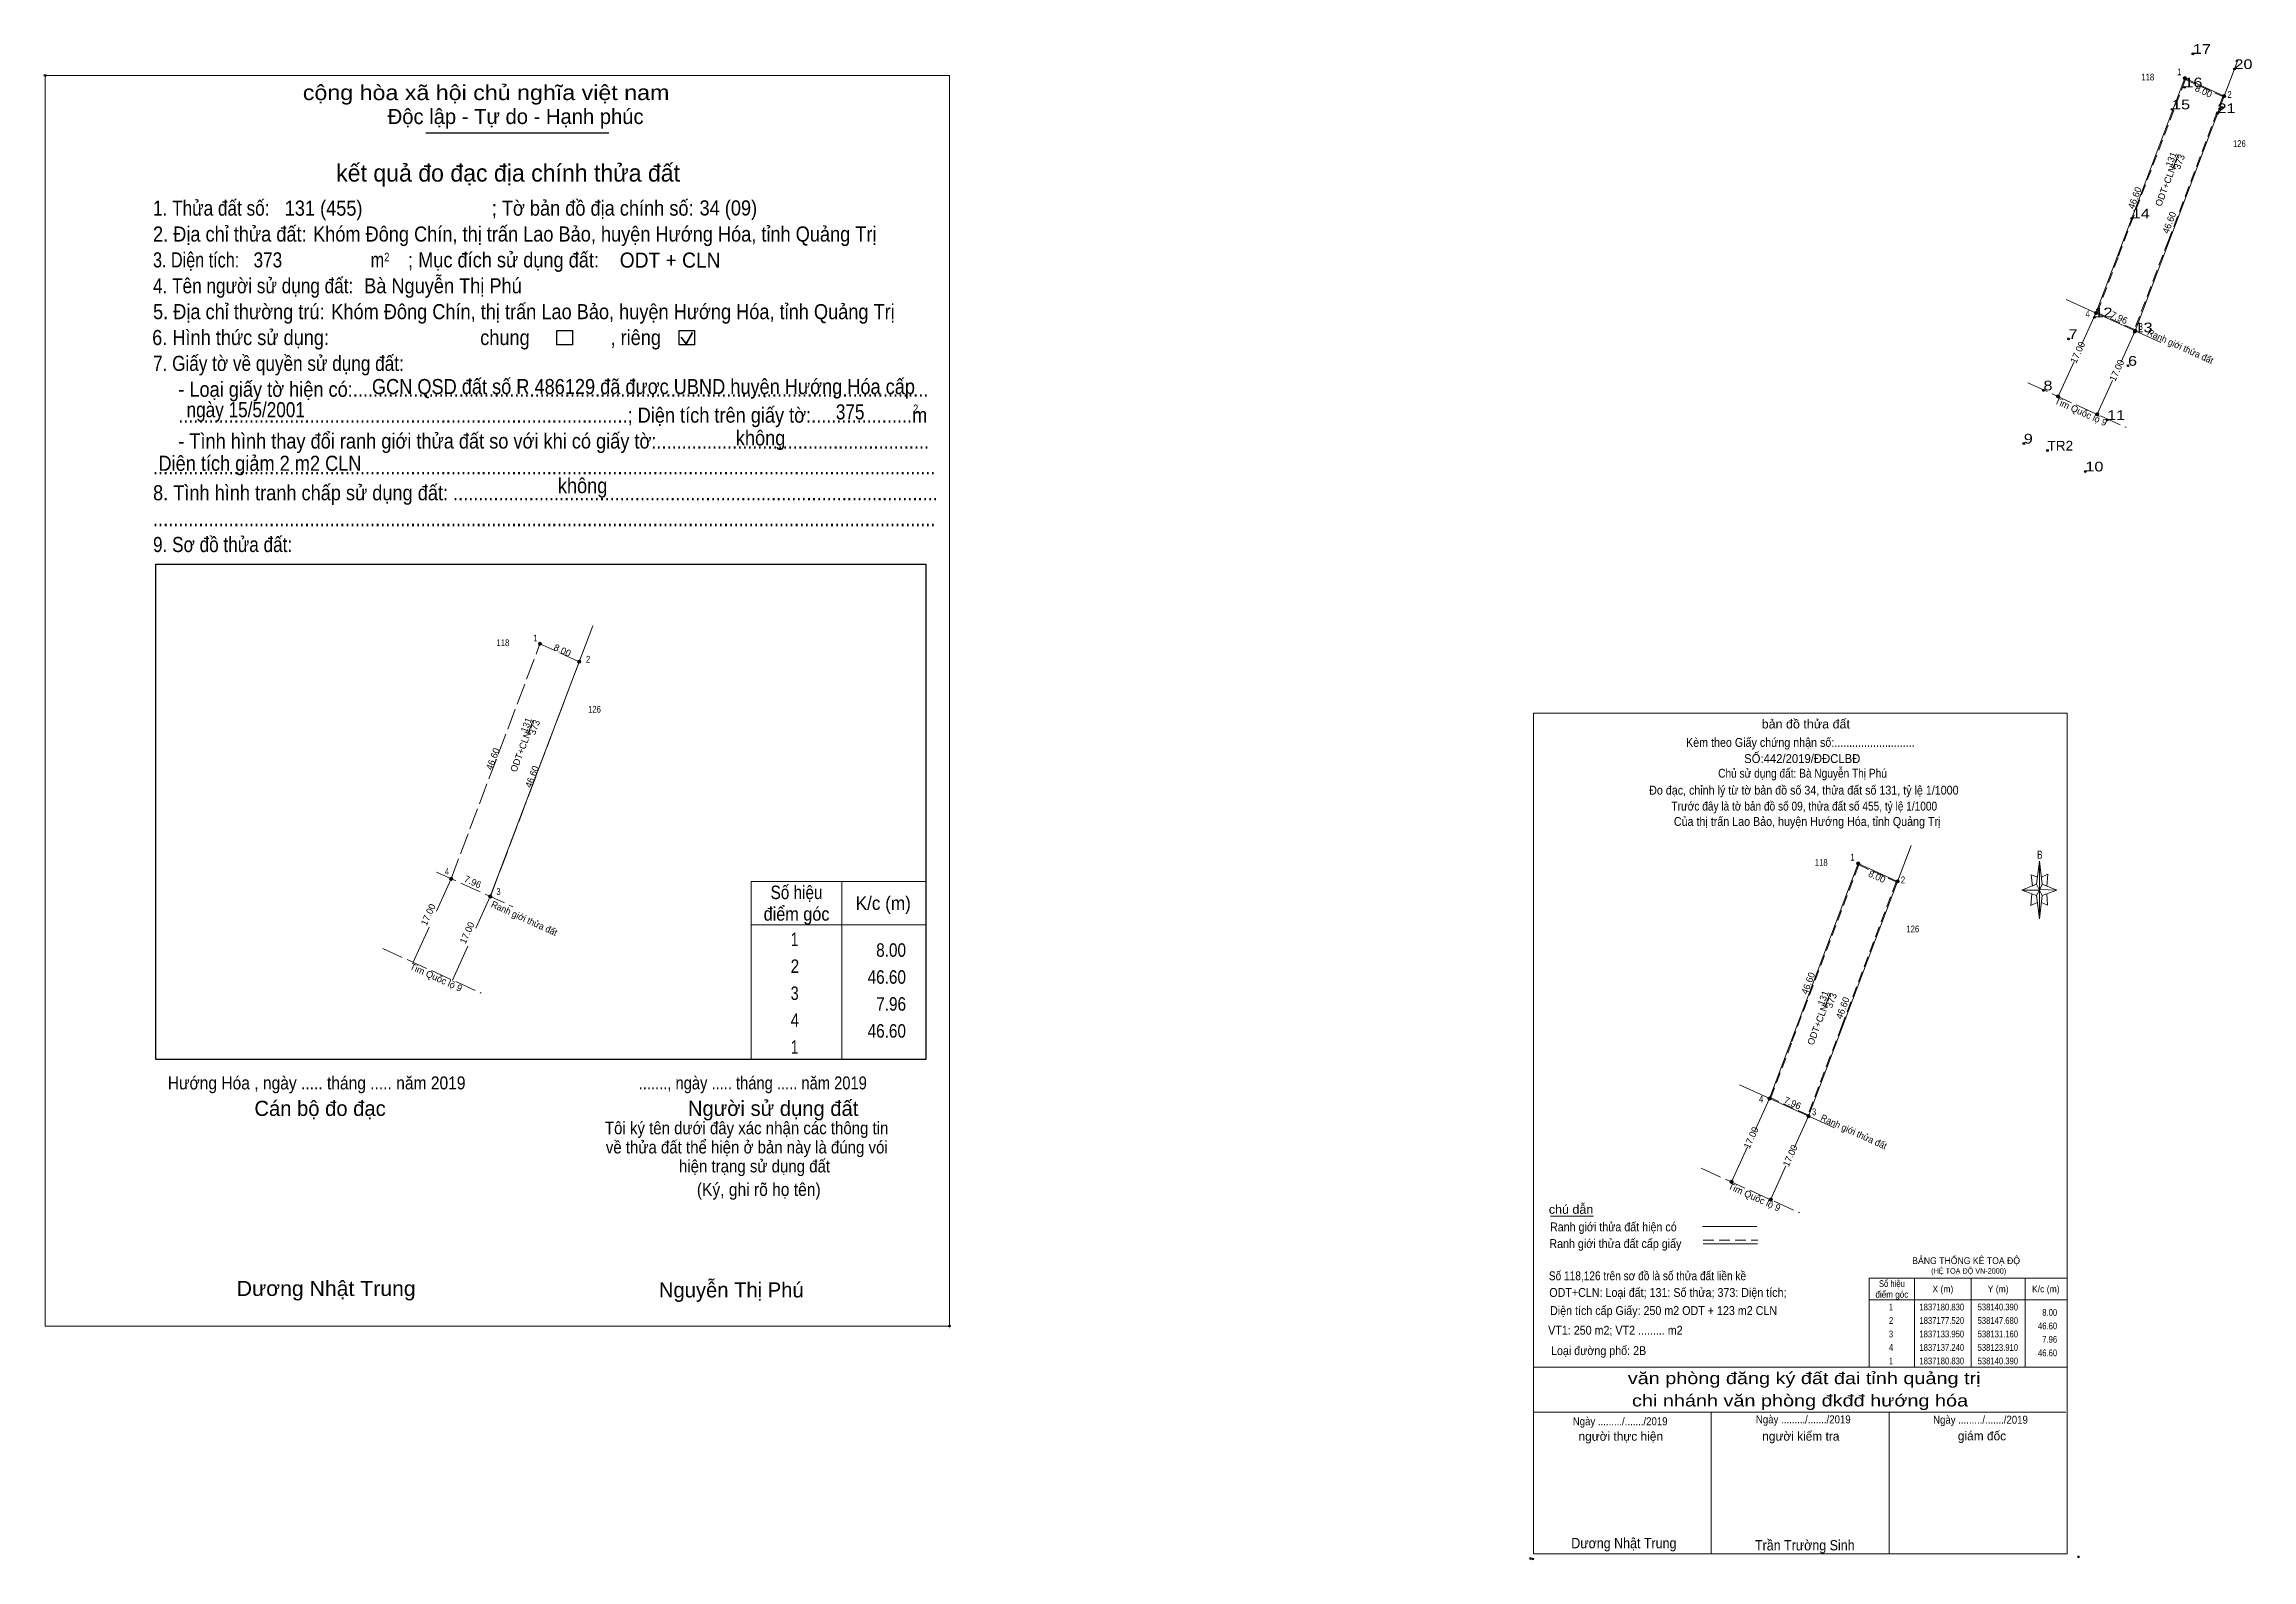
# Model space of a CAD drawing. Header units: metres. Extents: x 537743 to 538153, y 1836906 to 1837187.
import ezdxf
from ezdxf.enums import TextEntityAlignment as Align

# ---------------------------------------------------------------- set-up
doc = ezdxf.new("R2010")
doc.units = ezdxf.units.M
doc.header["$LTSCALE"] = 0.66
doc.header["$PDMODE"] = 32
doc.header["$PDSIZE"] = 0.33
doc.linetypes.add('LONG_DASHED', pattern=[7.5, 6, -1.5])
doc.linetypes.add('MEDIUM_DASHED', pattern=[4.5, 3, -1.5])
for name, color, linetype, lineweight in [('1', 7, 'MEDIUM_DASHED', 13), ('17', 7, 'Continuous', 13), ('36', 7, 'Continuous', 13), ('5', 7, 'Continuous', 13), ('6', 7, 'Continuous', 13), ('63', 7, 'Continuous', 13), ('7', 7, 'Continuous', 25)]:
    doc.layers.add(name, color=color, linetype=linetype, lineweight=lineweight)
doc.layers.add('12', color=7, linetype='Continuous')

msp = doc.modelspace()

# ---------------------------------------------------------------- hatches: boundary and pattern name
at = {"layer": '63'}
for points in [[(538140.69, 1837180.83, 1), (538140.09, 1837180.83, 1)], [(538147.98, 1837177.52, 1), (538147.38, 1837177.52, 1)], [(538124.21, 1837137.24, 1), (538123.61, 1837137.24, 1)], [(538131.46, 1837133.95, 1), (538130.86, 1837133.95, 1)], [(538117.1912, 1837121.7837, 1), (538116.5912, 1837121.7837, 1)], [(538124.4712, 1837118.4937, 1), (538123.8712, 1837118.4937, 1)], [(537835.62, 1837075.89, 1), (537835.02, 1837075.89, 1)], [(537842.91, 1837072.58, 1), (537842.31, 1837072.58, 1)], [(537819.14, 1837032.3, 1), (537818.54, 1837032.3, 1)], [(538080.12, 1837035.14, 1), (538079.52, 1837035.14, 1)], [(537826.39, 1837029.01, 1), (537825.79, 1837029.01, 1)], [(538087.41, 1837031.83, 1), (538086.81, 1837031.83, 1)], [(538063.64, 1836991.55, 1), (538063.04, 1836991.55, 1)], [(538070.89, 1836988.26, 1), (538070.29, 1836988.26, 1)], [(538056.6212, 1836976.0937, 1), (538056.0212, 1836976.0937, 1)], [(538063.9012, 1836972.8037, 1), (538063.3012, 1836972.8037, 1)]]:
    msp.add_hatch(color=256, dxfattribs=at).paths.add_polyline_path(points)

# ---------------------------------------------------------------- linework, layer by layer
at = {"layer": '1'}
for points in [[(538140.5, 1837180.56), (538147.43, 1837177.42), (538137.35, 1837150.74), (538135.14, 1837144.94), (538131.05, 1837134.22), (538124.16, 1837137.34), (538128.1, 1837147.8), (538130.27, 1837153.61)], [(538079.93, 1837034.87), (538086.86, 1837031.73), (538076.78, 1837005.05), (538074.57, 1836999.25), (538070.48, 1836988.53), (538063.59, 1836991.65), (538067.53, 1837002.11), (538069.7, 1837007.92)]]:
    msp.add_lwpolyline(points, close=True, dxfattribs=at)
at = {"layer": '17'}
msp.add_line((538022.77, 1836969.71), (538030.73, 1836969.71), dxfattribs=at)
at = {"layer": '36'}
for p, q in [((538131.16, 1837133.95), (538150.2, 1837184.16)), ((538123.91, 1837137.24), (538140.39, 1837180.83)), ((538147.68, 1837177.52), (538140.39, 1837180.83)), ((538118.36, 1837139.76), (538135.97, 1837131.77)), ((538121.19, 1837131.23), (538123.91, 1837137.24)), ((538128.51, 1837128.1), (538131.16, 1837133.95)), ((538116.88, 1837121.75), (538119.84, 1837128.26)), ((538124.14, 1837118.47), (538126.99, 1837124.75)), ((537826.09, 1837029.01), (537845.13, 1837079.22)), ((538070.59, 1836988.26), (538089.63, 1837038.47)), ((538063.34, 1836991.55), (538079.82, 1837035.14)), ((538087.11, 1837031.83), (538079.82, 1837035.14)), ((537816.12, 1837026.29), (537818.84, 1837032.3)), ((537823.44, 1837023.16), (537826.09, 1837029.01)), ((537811.81, 1837016.81), (537814.77, 1837023.32)), ((537819.07, 1837013.53), (537821.92, 1837019.81)), ((538057.79, 1836994.07), (538075.4, 1836986.08)), ((538060.62, 1836985.54), (538063.34, 1836991.55)), ((538067.94, 1836982.41), (538070.59, 1836988.26)), ((538056.31, 1836976.06), (538059.27, 1836982.57)), ((538063.57, 1836972.78), (538066.42, 1836979.06))]:
    msp.add_line(p, q, dxfattribs=at)
at = {"layer": '36', "linetype": 'LONG_DASHED'}
for p, q in [((538111.25, 1837124.31), (538129.51, 1837116.03)), ((537818.84, 1837032.3), (537835.32, 1837075.89)), ((537842.61, 1837072.58), (537835.32, 1837075.89)), ((537816.11, 1837033.54), (537830.26, 1837027.13)), ((537806.18, 1837019.37), (537824.44, 1837011.09)), ((538050.68, 1836978.62), (538068.94, 1836970.34))]:
    msp.add_line(p, q, dxfattribs=at)
at = {"layer": '5'}
for p, q in [((538112.91, 1837031.29), (538113.46, 1837035.58)), ((538112.91, 1837029.2), (538110.16, 1837030.19)), ((538113.9, 1837029.2), (538113.46, 1837024.91)), ((538113.9, 1837031.29), (538116.65, 1837030.19)), ((538114.78, 1837029.53), (538114.89, 1837027.44)), ((538114.89, 1837027.44), (538113.79, 1837027.88)), ((538019.56, 1836941.71), (538118.56, 1836941.71)), ((538019.56, 1836933.35), (538118.34, 1836933.35)), ((538019.56, 1836933.35), (538118.34, 1836933.35)), ((538019.56, 1836933.35), (538118.34, 1836933.35)), ((538052.56, 1836907.06), (538052.56, 1836933.35)), ((538085.56, 1836907.06), (538085.56, 1836933.35))]:
    msp.add_line(p, q, dxfattribs=at)
for points in [[(538019.56, 1837063.04), (538118.56, 1837063.04), (538118.56, 1836907.06), (538019.56, 1836907.06)], [(538113.46, 1837035.58), (538113.9, 1837031.29), (538113.46, 1837030.19)], [(538113.46, 1837030.19), (538110.16, 1837030.19), (538112.91, 1837031.29), (538113.9, 1837029.2), (538116.65, 1837030.19), (538113.46, 1837030.3)], [(538113.46, 1837030.19), (538113.46, 1837024.91), (538112.91, 1837029.2)]]:
    msp.add_lwpolyline(points, close=True, dxfattribs=at)
for points in [[(538113.13, 1837032.61), (538111.92, 1837033.05), (538112.14, 1837030.96)], [(538113.79, 1837032.61), (538115, 1837033.16), (538114.78, 1837030.96)], [(538113.46, 1837030.19), (538112.91, 1837031.29), (538110.16, 1837030.19)], [(538112.03, 1837029.53), (538111.81, 1837027.33), (538113.02, 1837027.88)], [(538113.46, 1837030.19), (538113.9, 1837029.2), (538116.65, 1837030.19)], [(538118.56, 1836907.06), (538019.56, 1836907.06), (538019.56, 1836933.35)]]:
    msp.add_lwpolyline(points, dxfattribs=at)
for p in [(538019.04, 1836906.21), (538019.48, 1836906.13)]:
    msp.add_point(p, dxfattribs=at)
at = {"layer": '6'}
for p, q in [((538050.93, 1836967.8), (538060.98, 1836967.8)), ((538051.08, 1836964.58), (538061.14, 1836964.58))]:
    msp.add_line(p, q, dxfattribs=at)
at = {"layer": '6', "linetype": 'MEDIUM_DASHED'}
msp.add_line((538051.08, 1836965.26), (538061.2, 1836965.26), dxfattribs=at)
at = {"layer": '6'}
msp.add_point((538120.65, 1836906.51), dxfattribs=at)
at = {"layer": '63'}
for p, q in [((538139.16, 1837166.65), (538138.14, 1837164.15)), ((537834.09, 1837061.71), (537833.07, 1837059.21)), ((537891.3, 1837031.78), (537891.3, 1836998.78)), ((537891.3, 1837031.78), (537891.3, 1836998.78)), ((537874.5, 1837023.78), (537906.9, 1837023.78)), ((538074.63, 1837011.06), (538073.61, 1837008.56)), ((538090.26, 1836958.21), (538090.26, 1836941.71)), ((538100.76, 1836958.21), (538100.76, 1836941.71)), ((538110.76, 1836958.21), (538110.76, 1836941.71)), ((538081.86, 1836954.21), (538118.56, 1836954.21))]:
    msp.add_line(p, q, dxfattribs=at)
at = {"layer": '63', "linetype": 'LONG_DASHED'}
msp.add_line((537826.13, 1837029), (537842.61, 1837072.58), dxfattribs=at)
at = {"layer": '63'}
for points in [[(537874.5, 1837031.78), (537906.9, 1837031.78), (537906.9, 1836998.78), (537874.5, 1836998.78)], [(538081.86, 1836958.21), (538118.56, 1836958.21), (538118.56, 1836941.71), (538081.86, 1836941.71)]]:
    msp.add_lwpolyline(points, close=True, dxfattribs=at)
for centre in [(538140.39, 1837180.83), (538147.68, 1837177.52), (538123.91, 1837137.24), (538131.16, 1837133.95), (538116.8912, 1837121.7837), (538124.1712, 1837118.4937), (537835.32, 1837075.89), (537842.61, 1837072.58), (537818.84, 1837032.3), (538079.82, 1837035.14), (537826.09, 1837029.01), (538087.11, 1837031.83), (538063.34, 1836991.55), (538070.59, 1836988.26), (538056.3212, 1836976.0937), (538063.6012, 1836972.8037)]:
    msp.add_circle(centre, 0.3, dxfattribs=at)
at = {"layer": '7'}
for p, q in [((537814.18, 1837170.7), (537848.1, 1837170.7)), ((537764.1, 1837090.7), (537906.9, 1837090.7)), ((537906.9, 1837090.7), (537906.9, 1836998.78))]:
    msp.add_line(p, q, dxfattribs=at)
at = {"layer": '7', "lineweight": 35}
for p, q in [((537861.49, 1837132.78), (537862.44, 1837131.54)), ((537862.44, 1837131.54), (537863.61, 1837133.62))]:
    msp.add_line(p, q, dxfattribs=at)
at = {"layer": '7', "lineweight": 13}
msp.add_lwpolyline([(537743.53, 1837181.34), (537911.27, 1837181.34), (537911.27, 1836949.34), (537743.53, 1836949.34)], close=True, dxfattribs=at)
at = {"layer": '7'}
for points in [[(537838.45, 1837134.02), (537841.33, 1837134.02), (537841.33, 1837131.34), (537838.45, 1837131.34)], [(537861.11, 1837134.02), (537864, 1837134.02), (537864, 1837131.34), (537861.11, 1837131.34)]]:
    msp.add_lwpolyline(points, close=True, dxfattribs=at)
msp.add_lwpolyline([(537906.9, 1836998.78), (537764.1, 1836998.78), (537764.1, 1837090.7)], dxfattribs=at)
for p in [(538141.89, 1837185.34), (537743.53, 1837181.34), (538149.59, 1837182.53), (538140.31, 1837179.13), (538138.02, 1837175.04), (538146.45, 1837174.34), (538146.86, 1837175.13), (538147.31, 1837175.42), (538130.56, 1837154.82), (538123.62, 1837136.46), (538118.82, 1837132.45), (538131.06, 1837133.68), (538129.85, 1837127.48), (538114.17, 1837122.91), (538125.99, 1837117.42), (538110.52, 1837113.05), (538114.9, 1837111.75), (538121.94, 1837107.87), (537911.26, 1836949.34)]:
    msp.add_point(p, dxfattribs=at)

# ---------------------------------------------------------------- texts
at = {"layer": '1'}
for s, height, width, p in [('Hướng Hóa , ngày ..... tháng ..... năm 2019', 2.4, 0.9, (537766.3, 1836993.24)), ('BẢNG THỐNG KÊ TOẠ ĐỘ ', 1.265, 0.95, (538089.83, 1836960.83)), ('(HỆ TOẠ ĐỘ VN-2000)', 1.023, 0.9, (538093.35, 1836959.05)), ('Dương Nhật Trung', 2.8, 1.05, (537779.08, 1836954.92))]:
    msp.add_text(s, height=height, dxfattribs=dict(at, width=width)).set_placement(p)
msp.add_text('Nguyễn Thị Phú', height=2.8, dxfattribs=at).set_placement((537857.38, 1836954.64))
at = {"layer": '12'}
for s, width, p in [('17', 1.25, (538141.89, 1837185.34)), ('20', 1.25, (538149.59, 1837182.53)), ('16', 1.25, (538140.31, 1837179.13)), ('15', 1.25, (538138.02, 1837175.04)), ('21', 1.25, (538146.45, 1837174.34)), ('14', 1.25, (538130.56, 1837154.82)), ('12', 1.25, (538123.62, 1837136.46)), ('13', 1.25, (538131.06, 1837133.68)), ('7', 1.25, (538118.82, 1837132.45)), ('6', 1.25, (538129.85, 1837127.48)), ('8', 1.25, (538114.17, 1837122.91)), ('11', 1.25, (538125.99, 1837117.42)), ('9', 1.25, (538110.52, 1837113.05)), ('TR2', 1.05, (538114.9, 1837111.75)), ('10', 1.25, (538121.94, 1837107.87))]:
    msp.add_text(s, height=1.8, dxfattribs=dict(at, width=width)).set_placement(p)
at = {"layer": '5'}
for s, height, width, p in [('bản đồ thửa đất', 1.65, 1.05, (538070.095, 1837060.2)), ('Kèm theo Giấy chứng nhận số:...........................', 1.65, 0.9, (538069.08, 1837056.78)), ('Chủ sử dụng đất: Bà Nguyễn Thị Phú', 1.65, 0.85, (538069.485, 1837051.06)), ('SỐ:442/2019/ĐĐCLBĐ', 1.65, 0.95, (538069.435, 1837053.78)), ('Đo đạc, chỉnh lý từ tờ bản đồ số 34, thửa đất số 131, tỷ lệ 1/1000 ', 1.65, 0.9, (538070.01, 1837047.92)), ('Trước đây là tờ bản đồ số 09, thửa đất số 455, tỷ lệ 1/1000 ', 1.65, 0.85, (538070.07, 1837044.96)), ('Của thị trấn Lao Bảo, huyện Hướng Hóa, tỉnh Quảng Trị', 1.65, 0.9, (538070.345, 1837042.12)), ('B', 1.515, 0.75, (538113.495, 1837036.02)), ('văn phòng đăng ký đất đai tỉnh quảng trị', 2.2, 1.25, (538069.79, 1836938.56)), ('chi nhánh văn phòng đkđđ hướng hóa', 2.2, 1.25, (538069.025, 1836934.42)), ('Ngày ........./......./2019', 1.485, 0.9, (538035.66, 1836930.93)), ('Ngày ........./......./2019', 1.485, 0.9, (538069.62, 1836931.28)), ('Ngày ........./......./2019', 1.485, 0.9, (538102.49, 1836931.22)), ('Dương Nhật Trung', 1.92, 0.9, (538036.35, 1836908.11)), ('Trần Trường Sinh', 1.92, 0.9, (538069.905, 1836907.72))]:
    msp.add_text(s, height=height, dxfattribs=dict(at, width=width)).set_placement(p, align=Align.CENTER)
for s, p in [('người thực hiện', (538035.775, 1836928.06)), ('người kiểm tra', (538069.17, 1836928.08)), ('giám đốc', (538102.77, 1836928.14))]:
    msp.add_text(s, height=1.65, dxfattribs=at).set_placement(p, align=Align.CENTER)
at = {"layer": '6'}
for s, height, width, p in [('ODT + CLN', 2.8, 0.95, (537850.12, 1837145.68)), ('Bà Nguyễn Thị Phú', 2.8, 0.9, (537802.72, 1837140.92)), ('chú dẫn', 1.65, 1.05, (538022.43, 1836970.16)), ('Ranh giới thửa đất hiện có ', 1.65, 0.9, (538022.65, 1836966.91)), ('Ranh giới thửa đất cấp giấy', 1.65, 0.9, (538022.53, 1836963.81)), ('Số 118,126 trên sơ đồ là số thửa đất liền kề', 1.65, 0.85, (538022.44, 1836957.83)), ('ODT+CLN: Loại đất; 131: Số thửa; 373: Diện tích;', 1.65, 0.9, (538022.52, 1836954.74)), ('Diện tích cấp Giấy: 250 m2 ODT + 123 m2 CLN', 1.65, 0.9, (538022.66, 1836951.38)), ('VT1: 250 m2; VT2 ......... m2', 1.65, 0.9, (538022.31, 1836947.73)), ('Loại đường phố: 2B', 1.65, 0.9, (538022.84, 1836943.95))]:
    msp.add_text(s, height=height, dxfattribs=dict(at, width=width)).set_placement(p)
at = {"layer": '63'}
for s, height, width, p in [('118', 1.25, 0.85, (538133.525, 1837180.41)), ('126', 1.25, 0.85, (538150.505, 1837168.07)), ('118', 1.25, 0.85, (537828.455, 1837075.47)), ('126', 1.25, 0.85, (537845.435, 1837063.13)), ('118', 1.25, 0.85, (538072.955, 1837034.72)), ('Số hiệu', 2.5, 0.85, (537882.91, 1837028.54)), ('K/c (m)', 2.5, 0.95, (537898.99, 1837026.54)), ('điểm góc', 2.5, 0.9, (537882.91, 1837024.54)), (' 1', 2.5, 0.75, (537882.195, 1837019.84)), ('126', 1.25, 0.85, (538089.935, 1837022.38)), (' 2', 2.5, 0.85, (537882.21, 1837014.84)), (' 3', 2.5, 0.8, (537882.19, 1837009.84)), (' 4', 2.5, 0.85, (537882.195, 1837004.84)), (' 1', 2.5, 0.75, (537882.195, 1836999.84)), ('điểm góc', 1.25, 0.9, (538086.06, 1836954.59)), ('Số hiệu', 1.25, 0.85, (538086.06, 1836956.59)), ('X (m)', 1.25, 0.95, (538095.51, 1836955.59)), ('Y (m)', 1.25, 0.95, (538105.765, 1836955.59)), ('K/c (m)', 1.25, 0.95, (538114.605, 1836955.59)), (' 2', 1.25, 0.85, (538085.715, 1836949.74)), (' 1', 1.25, 0.75, (538085.71, 1836952.24)), ('1837180.830', 1.25, 0.85, (538095.31, 1836952.24)), ('1837177.520', 1.25, 0.85, (538095.31, 1836949.74)), ('538140.390', 1.25, 0.85, (538105.71, 1836952.24)), ('538147.680', 1.25, 0.85, (538105.71, 1836949.74)), (' 3', 1.25, 0.8, (538085.705, 1836947.24)), ('1837133.950', 1.25, 0.85, (538095.31, 1836947.24)), ('538131.160', 1.25, 0.85, (538105.71, 1836947.24)), (' 4', 1.25, 0.85, (538085.71, 1836944.74)), (' 1', 1.25, 0.75, (538085.71, 1836942.24)), ('1837137.240', 1.25, 0.85, (538095.31, 1836944.74)), ('1837180.830', 1.25, 0.85, (538095.31, 1836942.24)), ('538123.910', 1.25, 0.85, (538105.71, 1836944.74)), ('538140.390', 1.25, 0.85, (538105.71, 1836942.24))]:
    msp.add_text(s, height=height, dxfattribs=dict(at, width=width)).set_placement(p, align=Align.CENTER)
for s, height, width, p in [(' 1', 1.25, 0.75, (538139.73, 1837181.38)), (' 2', 1.25, 0.85, (538149.08, 1837177.17)), (' 4', 1.25, 0.85, (538122.76, 1837136.49)), (' 3', 1.25, 0.8, (538132.59, 1837134.14)), (' 1', 1.25, 0.75, (537834.86, 1837076.33)), (' 2', 1.25, 0.85, (537844.65, 1837072.41)), (' 1', 1.25, 0.75, (538079.16, 1837035.69)), (' 4', 1.25, 0.85, (537818.47, 1837033.04)), (' 2', 1.25, 0.85, (538088.51, 1837031.48)), (' 3', 1.25, 0.8, (537828.02, 1837029.32)), ('8.00', 2.5, 0.85, (537903.21, 1837017.84)), ('46.60', 2.5, 0.85, (537903.2, 1837012.84)), ('7.96', 2.5, 0.85, (537903.22, 1837007.84)), ('46.60', 2.5, 0.85, (537903.2, 1837002.84)), (' 4', 1.25, 0.85, (538062.19, 1836990.8)), (' 3', 1.25, 0.8, (538072.02, 1836988.45)), ('8.00', 1.25, 0.85, (538116.71, 1836951.24)), ('46.60', 1.25, 0.85, (538116.71, 1836948.74)), ('7.96', 1.25, 0.85, (538116.71, 1836946.24)), ('46.60', 1.25, 0.85, (538116.71, 1836943.74))]:
    msp.add_text(s, height=height, dxfattribs=dict(at, width=width)).set_placement(p, align=Align.RIGHT)
for s, rotation, p in [('8.00', 335.58, (538143.6066, 1837177.8323)), ('ODT+CLN', 69.311, (538137.3913, 1837160.5942)), ('131', 69.311, (538138.4331, 1837165.5492)), ('373', 69.311, (538139.9544, 1837165.0992)), ('46.60', 69.29, (538131.6855, 1837158.399)), ('46.60', 69.235, (538138.0874, 1837153.8184)), ('7.96', 335.592, (538127.9417, 1837135.8249)), ('17.00', 65.589, (538121.0876, 1837129.7017)), ('17.00', 65.606, (538128.337, 1837126.3619)), ('Tim Quốc lộ 9', 335.629, (538120.8621, 1837118.3888)), ('8.00', 335.58, (537839.2266, 1837074.1123)), ('131', 69.311, (537833.3631, 1837060.6092)), ('373', 69.311, (537834.8863, 1837060.1642)), ('ODT+CLN', 69.311, (537832.3213, 1837055.6542)), ('46.60', 69.29, (537827.1655, 1837054.319)), ('46.60', 69.235, (537834.4274, 1837051.0184)), ('7.96', 335.592, (537822.6017, 1837031.1649)), ('8.00', 335.58, (538083.0366, 1837032.1423)), ('17.00', 65.589, (537815.1576, 1837025.4017)), ('17.00', 65.606, (537822.377, 1837022.0319)), ('Tim Quốc lộ 9', 335.629, (537815.7921, 1837013.4488)), ('46.60', 69.29, (538071.1155, 1837012.709)), ('ODT+CLN', 69.311, (538072.8613, 1837005.0042)), ('131', 69.311, (538073.9031, 1837009.9592)), ('373', 69.311, (538075.4263, 1837009.5142)), ('46.60', 69.235, (538077.5174, 1837008.1284)), ('7.96', 335.592, (538067.3717, 1836990.1349)), ('17.00', 65.589, (538060.5176, 1836984.0117)), ('17.00', 65.606, (538067.767, 1836980.6719)), ('Tim Quốc lộ 9', 335.629, (538060.2921, 1836972.6988))]:
    msp.add_text(s, height=1.25, rotation=rotation, dxfattribs=at).set_placement(p, align=Align.CENTER)
at = {"layer": '63', "width": 0.95}
for p in [(538139.3118, 1837130.4903), (537832.1618, 1837024.3903), (538078.7418, 1836984.8003)]:
    msp.add_text('Ranh giới thửa đất', height=1.25, rotation=335.595, dxfattribs=at).set_placement(p, align=Align.CENTER)
at = {"layer": '7'}
for s, height, width, p in [('cộng hòa xã hội chủ nghĩa việt nam', 2.8, 1.15, (537791.34, 1837176.76)), ('1. Thửa đất số:', 2.8, 0.85, (537763.56, 1837155.32)), ('131 (455)', 2.8, 0.9, (537787.98, 1837155.32)), ('; Tờ bản đồ địa chính số:', 2.8, 0.9, (537826.38, 1837155.32)), ('34 (09)', 2.8, 0.9, (537864.92, 1837155.36)), ('2. Địa chỉ thửa đất:', 2.8, 0.9, (537763.56, 1837150.52)), ('Khóm Đông Chín, thị trấn Lao Bảo, huyện Hướng Hóa, tỉnh Quảng Trị', 2.8, 0.9, (537793.24, 1837150.52)), ('3. Diện tích:', 2.8, 0.8, (537763.56, 1837145.72)), ('373', 2.8, 0.85, (537782.2, 1837145.72)), ('m', 2.8, 0.8, (537803.92, 1837145.72)), ('2', 1.6, 0.8, (537806.44, 1837146.84)), ('; Mục đích sử dụng đất:', 2.8, 0.9, (537810.86, 1837145.72)), ('4. Tên người sử dụng đất:', 2.8, 0.85, (537763.56, 1837140.92)), ('5. Địa chỉ thường trú:', 2.8, 0.9, (537763.56, 1837136.12)), ('Khóm Đông Chín, thị trấn Lao Bảo, huyện Hướng Hóa, tỉnh Quảng Trị', 2.8, 0.9, (537796.62, 1837136.12)), ('6. Hình thức sử dụng:', 2.8, 0.9, (537763.4, 1837131.32)), ('chung                , riêng', 2.8, 0.9, (537824.24, 1837131.32)), ('7. Giấy tờ về quyền sử dụng đất:', 2.8, 0.85, (537763.56, 1837126.52)), ('     - Loại giấy tờ hiện có:..................................................................................................................', 2.8, 0.9, (537763.56, 1837121.72)), ('GCN QSD đất số R 486129 đã được UBND huyện Hướng Hóa cấp', 2.8, 0.9, (537804.16, 1837122.22)), ('     .........................................................................................; Diện tích trên giấy tờ:....................m', 2.8, 0.9, (537763.56, 1837116.92)), ('ngày 15/5/2001', 2.8, 0.85, (537769.78, 1837117.93)), ('375', 2.8, 0.85, (537890.19, 1837117.52)), ('2', 1.6, 0.8, (537904.52, 1837118.68)), ('     - Tình hình thay đổi ranh giới thửa đất so với khi có giấy tờ:......................................................', 2.8, 0.9, (537763.56, 1837112.12)), ('không', 2.8, 0.9, (537871.65, 1837112.69)), ('Diện tích giảm 2 m2 CLN', 2.8, 0.9, (537764.57, 1837107.99)), ('...........................................................................................................................................................', 2.8, 0.9, (537763.56, 1837107.32)), ('không', 2.8, 0.9, (537838.64, 1837103.84)), ('8. Tình hình tranh chấp sử dụng đất: ................................................................................................', 2.8, 0.9, (537763.56, 1837102.52)), ('...........................................................................................................................................................', 2.8, 0.9, (537763.56, 1837097.72)), ('9. Sơ đồ thửa đất:', 2.8, 0.85, (537763.56, 1837092.92)), ('......., ngày ..... tháng ..... năm 2019', 2.4, 0.85, (537853.64, 1836993.24)), ('(Ký, ghi rõ họ tên)', 2.4, 0.9, (537864.42, 1836973.48))]:
    msp.add_text(s, height=height, dxfattribs=dict(at, width=width)).set_placement(p)
for s, p in [('Độc lập - Tự do - Hạnh phúc', (537807.08, 1837172.32)), ('Người sử dụng đất', (537862.76, 1836988.32)), ('Cán bộ đo đạc', (537782.36, 1836988.32))]:
    msp.add_text(s, height=2.8, dxfattribs=at).set_placement(p)
for s, height, p in [('kết quả đo đạc địa chính thửa đất', 3.2, (537829.41, 1837161.64)), ('.', 0.8002, (537911.2273, 1836948.92))]:
    msp.add_text(s, height=height, dxfattribs=at).set_placement(p, align=Align.CENTER)
at = {"layer": '7', "width": 0.9}
for s, p in [('Tôi ký tên dưới đây xác nhận các thông tin', (537873.66, 1836984.92)), ('về thửa đất thể hiện ở bản này là đúng vói', (537873.68, 1836981.36)), ('hiện trạng sử dụng đất', (537875.11, 1836977.84))]:
    msp.add_text(s, height=2.313, dxfattribs=at).set_placement(p, align=Align.CENTER)

doc.saveas('drawing.dxf')
